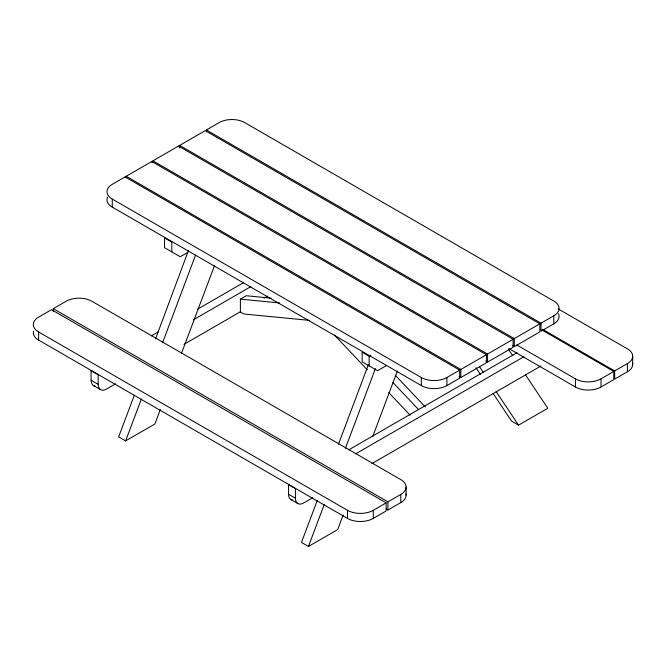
<?xml version="1.0" encoding="UTF-8"?>
<svg xmlns="http://www.w3.org/2000/svg" width="666" height="666" viewBox="0 0 666 666"><rect width="100%" height="100%" fill="white"/><g stroke="black" fill="none" stroke-linecap="round" stroke-linejoin="round"><path stroke-width="1" d="M171.795 251.873L171.795 242.133L164.535 237.937L164.535 247.677L180.228 256.743L187.762 252.397L188.478 250.491M134.349 395.163L118.64 436.879L125.608 440.9L154.853 424.017L160.331 409.465M155.536 338.902L187.762 252.397M125.608 440.9L141.35 399.101M162.587 342.715L195.538 255.22M181.527 353.196L214.41 265.884M317.207 500.632L301.465 542.432L308.441 546.461L337.687 529.578L343.173 514.993M338.445 444.247L368.465 364.527M308.441 546.461L324.184 504.653M345.421 448.268L375.441 368.548M372.835 436.247L397.361 371.112M125.05 176.931L112.271 184.316A18.074 10.44 0 0 0 112.271 199.076L112.271 207.126L421.337 385.564A18.074 10.44 0 0 0 446.903 385.564L459.682 378.18L459.682 370.13L125.05 176.931L125.05 177.656M126.207 176.989L126.207 176.265L151.773 161.505L486.405 354.703L486.405 362.754L460.847 377.514L459.049 376.473M151.773 161.505L151.773 162.229L152.939 161.563L152.939 160.831L178.496 146.079L513.128 339.277L513.128 347.327L487.57 362.088L485.789 361.055M179.662 147.96L179.662 145.404L205.22 130.644L539.851 323.843L539.851 331.893L514.294 346.653L512.512 345.629M206.385 129.978L219.164 122.594A18.074 10.44 0 0 1 244.73 122.594L553.796 301.04A18.074 10.44 0 0 1 553.796 315.792L553.796 323.843L541.017 331.227L541.017 323.176L206.385 129.978L206.385 131.993M179.662 146.129L178.496 146.803L178.496 146.079M53.28 311.73L53.28 308.658L66.142 301.24A18.19 10.498 0 0 1 91.866 301.24L400.774 479.587A18.19 10.498 0 0 1 400.774 494.438L400.774 502.614L387.92 510.039L386.114 508.999M151.365 335.864L158.558 331.71M197.244 309.374L243.123 282.884M193.29 319.855L250.94 286.571M309.116 320.338L243.873 314.002L240.393 311.996L240.393 299.134L246.262 295.746L271.029 298.152M115.476 383.899L106.468 389.102A11.705 6.76 -60 0 1 98.185 384.324L91.084 380.219L91.084 370.662L98.185 374.758L98.185 384.324M183.958 344.364L240.726 311.588M264.019 298.135L267.607 296.07M386.488 365.542L377.514 370.721L362.171 361.863L362.171 352.197L369.147 356.227L370.945 355.186M112.271 199.076L421.337 377.514A18.074 10.44 0 0 0 446.903 377.514L459.682 370.13M126.207 176.265L460.847 369.464L486.405 354.703M152.939 160.831L487.57 354.037L513.128 339.277M179.662 145.404L514.294 338.603L539.851 323.843M541.017 323.176L553.796 315.792M348.784 449.841L517.016 352.714M355.694 453.829L523.917 356.701M312.679 497.785L303.696 502.972A11.705 6.76 -60 0 1 295.413 498.193L288.511 494.205L288.511 484.64L295.413 488.628L295.413 498.193M371.969 463.553L540.867 366.042M493.173 393.548L511.571 421.128L518.548 425.158L547.793 408.266L525.366 374.65M386.155 502.88L51.523 309.682L38.636 317.116A18.223 10.523 0 0 0 38.636 331.993L347.502 510.314A18.223 10.523 0 0 0 373.268 510.314L386.155 502.88L386.155 510.988L373.268 518.423A18.223 10.523 0 0 1 347.502 518.423L38.636 340.101A18.223 10.523 0 0 1 33.458 331.293M53.28 308.658L387.92 501.856L400.774 494.438M516.858 345.021L575.432 378.837A18.09 10.44 0 0 0 601.007 378.837L613.794 371.453L613.794 379.62L601.007 387.004A18.09 10.44 0 0 1 575.432 387.004L508.749 348.509M542.698 329.395L614.668 370.945L627.422 363.586A18.032 10.415 0 0 0 627.422 348.859L558.225 308.916M632.542 363.012A18.032 10.415 0 0 1 627.422 371.736L614.668 379.096L614.668 370.945M240.393 299.134L279.603 302.938M541.833 329.903L613.794 371.453M93.515 385.581L100.616 389.685M290.934 499.558L297.844 503.546M395.296 375.258L425.283 406.968M392.915 382.467L418.614 409.648M334.424 334.981L367.274 369.788M388.703 392.49L410.131 415.193M508.691 349.658L512.72 355.686M479.445 366.541L483.474 372.577M496.12 391.541L518.548 425.158M475.924 367.69L480.527 374.583M632.7 356.227L632.7 364.369M627.422 363.586L627.422 371.736M601.007 378.837L601.007 387.004M575.432 378.837L575.432 387.004M514.294 338.603L514.294 346.653M487.57 354.037L487.57 362.088M460.847 369.464L460.847 377.514M446.903 377.514L446.903 385.564M421.337 377.514L421.337 385.564M406.102 487.012L406.102 495.188M387.92 501.856L387.92 510.039M373.268 510.314L373.268 518.423M369.147 356.227L369.147 365.892M347.502 510.314L347.502 518.423M38.636 331.993L38.636 340.101M558.474 313.769A18.074 10.44 0 0 1 553.796 323.843M112.271 207.126A18.074 10.44 0 0 1 107.592 197.044M292.649 500.091A11.705 6.76 -60 0 1 288.511 494.205M95.23 386.114A11.705 6.76 -60 0 1 91.084 380.219M405.952 493.822A18.19 10.498 0 0 1 400.774 502.614"/></g></svg>
